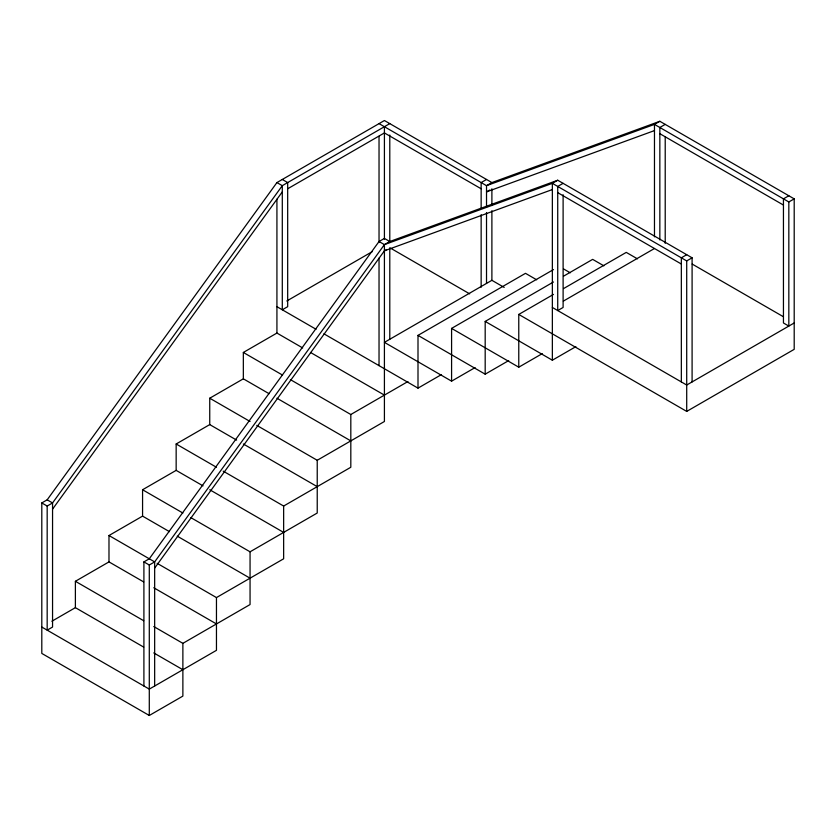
<?xml version="1.0" encoding="UTF-8"?>
<svg xmlns="http://www.w3.org/2000/svg" width="836" height="836" viewBox="0 0 836 836"><rect width="100%" height="100%" fill="white"/><g stroke="black" fill="none" stroke-linecap="round" stroke-linejoin="round"><path stroke-width="1.25" d="M143.907 686.011L143.907 561.897L149.289 558.793L379.032 241.52L384.414 244.624L384.414 421.49L317.231 460.281L317.231 513.022L250.058 551.812L250.058 604.553L182.875 643.344L182.875 696.095L149.289 715.48L41.8 653.428L41.8 502.938L47.171 499.834L276.925 182.572L384.414 120.52L491.892 182.572L659.844 121.293L794.2 198.863L794.2 349.344L686.711 411.406L518.769 314.44L518.769 367.192L542.282 353.618M52.553 509.145L282.296 191.883M692.093 381.927L692.093 257.812L557.727 180.242L389.785 241.52L384.414 244.624L154.66 561.897L149.289 565L143.907 561.897M154.66 568.104L384.414 250.831L386.556 249.588M389.785 123.613L282.296 185.676L52.553 502.938L47.171 506.041L41.8 502.938M287.678 188.779L384.414 132.924L481.149 188.779M379.032 241.52L384.414 238.427L389.785 241.52M486.521 179.468L481.149 182.572L481.149 208.216M286.8 300.981L372.292 251.626M491.892 182.572L486.521 185.676L379.032 123.613M489.75 190.023L486.521 191.883L654.473 130.594M143.688 581.929L108.983 561.897L108.983 535.521L142.569 516.125L142.569 489.75L176.156 470.365L176.156 443.989L209.742 424.594L209.742 398.218L243.339 378.823L243.339 352.458L276.925 333.062L302.674 347.933M557.727 180.242L552.356 183.345L384.414 244.624M659.844 121.293L654.473 124.386L486.521 185.676L486.521 207.349M563.109 183.345L557.727 186.449L557.727 310.564L563.109 307.46L563.109 194.736M665.216 124.386L659.844 127.49L659.844 239.942M504.212 287.427L491.892 280.311L384.414 342.363L451.586 381.153L475.099 367.579M441.512 374.559L418 388.134L418 335.382L525.489 273.33L536.681 279.799M451.586 381.153L451.586 328.402L553.474 269.579M508.696 360.598L485.183 374.173L485.183 321.421L553.474 281.993M563.558 276.173L592.661 259.369L603.864 265.827M518.769 314.44L553.474 294.397M563.558 288.587L626.258 252.388L637.45 258.846M290.364 379.607L350.817 414.51L407.926 381.54M143.688 647.095L75.386 607.657L75.386 581.292L108.983 561.897M563.36 301.106L654.473 248.501M51.874 621.232L75.386 607.657M686.711 254.708L681.34 257.812L681.34 381.927M788.829 195.76L783.447 198.863L783.447 322.978L788.829 326.071L788.829 201.957L654.473 124.386L654.473 236.849M575.868 346.637L552.356 360.211L552.356 183.345L686.711 260.916L692.093 257.812M788.829 201.957L794.2 198.863M223.181 471.138L283.644 506.041L350.817 467.261L350.817 414.51M157.126 563.318L216.461 597.573L283.644 558.793L283.644 506.041M794.2 322.978L686.711 385.03L552.356 307.46M384.414 250.831L552.356 189.553M659.844 133.697L783.447 205.06M692.187 264.071L783.207 316.625M557.727 192.656L681.34 264.019M563.558 268.931L570.267 272.808M282.296 179.468L287.678 182.572L287.678 306.687L282.296 309.79L282.296 185.676L276.925 182.572M389.785 247.728L469.654 293.844M485.183 321.421L552.356 360.211M451.586 328.402L518.769 367.192M418 335.382L485.183 374.173M276.925 306.687L316.05 329.269M323.919 333.815L418 388.134M310.511 352.458L384.414 395.115M243.339 352.458L282.526 375.082M243.339 378.823L269.087 393.693M276.925 398.218L350.817 440.885M209.742 398.218L250.058 421.49M256.767 425.367L317.231 460.281M209.742 424.594L236.619 440.112M243.339 443.989L317.231 486.646M176.156 443.989L216.461 467.261M176.156 470.365L203.033 485.873M209.742 489.75L283.644 532.417M142.569 489.75L182.875 513.022M190.712 517.547L250.058 551.812M142.569 516.125L169.436 531.644M177.274 536.169L250.058 578.188M47.171 499.834L52.553 502.938L52.553 627.052L47.171 630.156L47.171 506.041M108.983 535.521L154.66 561.897L154.66 686.011M153.761 587.75L216.461 623.949M75.386 581.292L143.688 620.72M153.761 626.54L182.875 643.344M153.761 652.916L182.875 669.72M41.8 627.052L149.289 689.115L216.461 650.324L216.461 597.573M686.711 260.916L686.711 411.406M665.216 137.073L665.216 243.318M491.892 188.779L491.892 205.541M491.892 210.693L491.892 280.311M486.521 212.511L486.521 283.414M481.149 214.695L481.149 287.25M389.785 135.004L389.785 242.544M389.785 249.023L389.785 339.27M384.414 126.717L384.414 239.169M379.032 136.299L379.032 242.544M379.032 258.094L379.032 365.635M276.925 199.146L276.925 333.062M149.289 565L149.289 715.48"/></g></svg>
